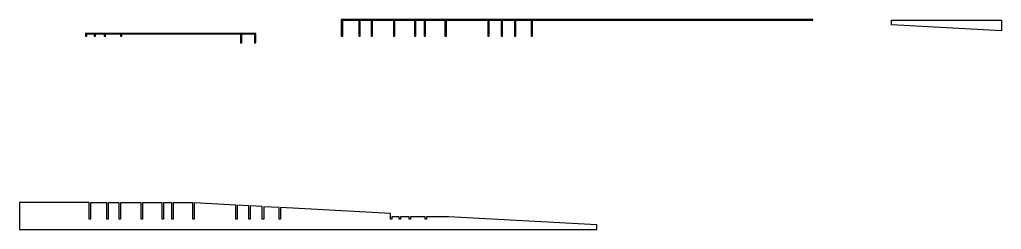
# Model space of a CAD drawing. Header units: centimetres. Extents: x 0 to 1814864, y -139216 to 99734.
# Drawn here: x 1086900 to 1108681, y 8440 to 13104 of the extents above; entities that cross this region are included whole.
import ezdxf

# ---------------------------------------------------------------- set-up
doc = ezdxf.new("R2010")
doc.units = ezdxf.units.CM
doc.header["$LTSCALE"] = 4
doc.layers.add('03-CONT', color=3, linetype='Continuous')

msp = doc.modelspace()

# ---------------------------------------------------------------- linework, layer by layer
at = {"layer": '03-CONT'}
for points in [[(1094037.122, 13104.462), (1094037.122, 12734.462), (1094067.122, 12734.462), (1094067.122, 13094.462), (1094427.244, 13094.462), (1094427.244, 12734.462), (1094457.244, 12734.462), (1094457.244, 13094.462), (1094702.378, 13094.462), (1094702.378, 12734.462), (1094732.378, 12734.462), (1094732.378, 13094.462), (1095192.019, 13094.462), (1095192.019, 12734.462), (1095222.019, 12734.462), (1095222.019, 13094.462), (1095657.645, 13094.462), (1095657.645, 12734.462), (1095687.645, 12734.462), (1095687.645, 13094.462), (1095872.831, 13094.462), (1095872.831, 12734.462), (1095902.831, 12734.462), (1095902.831, 13094.462), (1096337.132, 13094.462), (1096337.132, 12734.462), (1096367.132, 12734.462), (1096367.132, 13094.462), (1097287.696, 13094.462), (1097287.696, 12734.462), (1097317.696, 12734.462), (1097317.696, 13094.462), (1097581.425, 13094.462), (1097581.425, 12734.462), (1097611.425, 12734.462), (1097611.425, 13094.462), (1097877.639, 13094.462), (1097877.639, 12734.462), (1097907.639, 12734.462), (1097907.639, 13094.462), (1098250.145, 13094.462), (1098250.145, 12734.462), (1098280.145, 12734.462), (1098280.145, 13094.462), (1104498.355, 13094.462), (1104498.355, 13104.462), (1094037.122, 13104.462)], [(1088359.093, 12794.462), (1088359.093, 12734.462), (1088389.093, 12734.462), (1088389.093, 12784.462), (1088554.281, 12784.462), (1088554.281, 12734.462), (1088584.281, 12734.462), (1088584.281, 12784.462), (1088773.047, 12784.462), (1088773.047, 12734.462), (1088803.047, 12734.462), (1088803.047, 12784.462), (1089134.415, 12784.462), (1089134.415, 12734.462), (1089164.415, 12734.462), (1089164.415, 12784.462), (1091800.453, 12784.462), (1091800.453, 12585.799), (1091830.453, 12585.799), (1091830.453, 12784.462), (1092108.391, 12784.462), (1092108.391, 12585.799), (1092138.391, 12585.799), (1092138.391, 12794.462), (1088359.093, 12794.462)], [(1086900.26, 9041.309), (1086900.26, 8440.122), (1099703.606, 8440.122), (1099703.606, 8541.309), (1096411.317, 8721.309), (1095930.395, 8721.309), (1095930.395, 8671.309), (1095900.395, 8671.309), (1095900.395, 8721.309), (1095569.027, 8721.309), (1095569.027, 8671.309), (1095539.027, 8671.309), (1095539.027, 8721.309), (1095350.261, 8721.309), (1095350.261, 8671.309), (1095320.261, 8671.309), (1095320.261, 8721.309), (1095155.073, 8721.309), (1095155.073, 8671.309), (1095125.073, 8671.309), (1095125.073, 8791.632), (1092686.163, 8924.975), (1092686.161, 8671.309), (1092656.161, 8671.309), (1092655.95, 8926.627), (1092314.375, 8945.301), (1092314.375, 8671.309), (1092283.655, 8671.309), (1092283.655, 8945.725), (1092017.899, 8961.511), (1092017.899, 8671.309), (1091987.441, 8671.309), (1091987.19, 8963.19), (1091723.252, 8977.62), (1091723.711, 8671.309), (1091693.711, 8671.309), (1091693.711, 8979.391), (1090773.148, 9029.497), (1090773.148, 8671.309), (1090743.148, 8671.309), (1090743.148, 9031.309), (1090308.846, 9031.309), (1090308.846, 8671.309), (1090278.846, 8671.309), (1090278.846, 9031.309), (1090093.661, 9031.309), (1090093.661, 8671.309), (1090063.661, 8671.309), (1090063.661, 9031.309), (1089628.034, 9031.309), (1089628.034, 8671.309), (1089598.034, 8671.309), (1089598.034, 9031.309), (1089138.394, 9031.309), (1089138.394, 8671.309), (1089108.394, 8671.309), (1089108.394, 9031.309), (1088863.259, 9031.309), (1088863.259, 8671.309), (1088833.259, 8671.309), (1088833.259, 9031.309), (1088473.138, 9031.309), (1088473.138, 8671.309), (1088443.138, 8671.309), (1088443.138, 9041.309), (1086900.26, 9041.309)]]:
    msp.add_lwpolyline(points, dxfattribs=at)
at = {"layer": '03-CONT', "elevation": -1.865}
msp.add_lwpolyline([(1108680.711, 13094.444), (1108680.711, 12854.785), (1106241.798, 12988.129), (1106241.798, 13094.462), (1108680.711, 13094.462)], dxfattribs=at)

doc.saveas('drawing.dxf')
